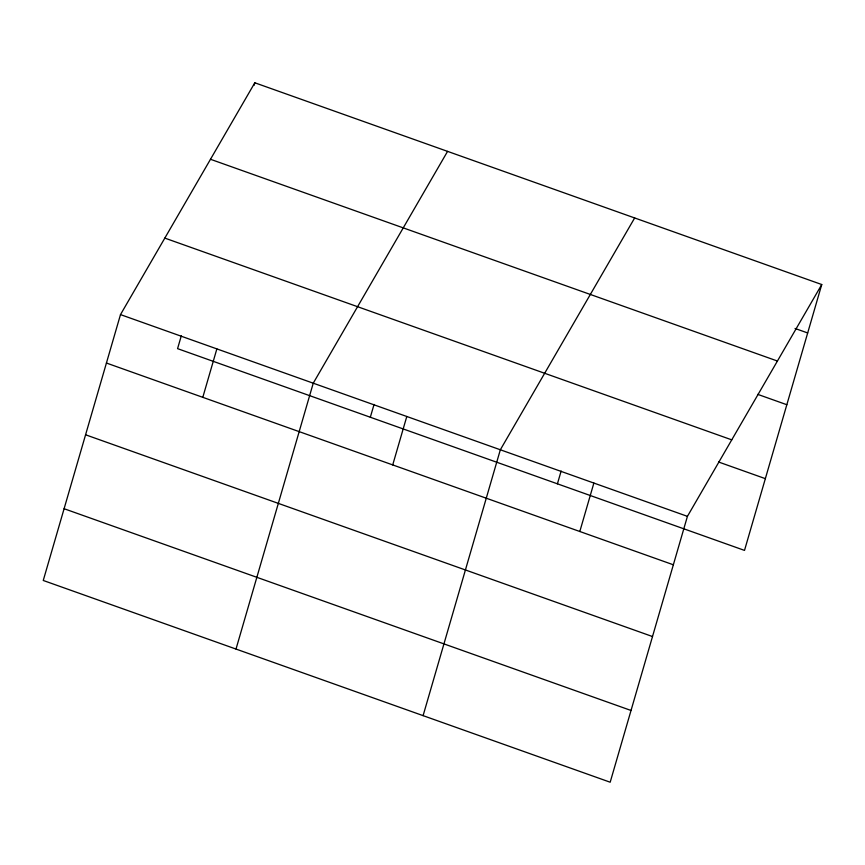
<?xml version="1.0" encoding="UTF-8"?>
<svg xmlns="http://www.w3.org/2000/svg" width="865" height="865" viewBox="0 0 865 865"><rect width="100%" height="100%" fill="white"/><g stroke="black" fill="none" stroke-linecap="round" stroke-linejoin="round"><path stroke-width="1.3" d="M120.495 314.601L43.25 580.469L610.182 782.22L687.426 516.351L821.75 284.531L254.818 82.781L120.495 314.601L687.426 516.351M181.293 335.836L177.574 348.649L744.505 550.399L821.75 284.531M254.072 85.321L254.818 82.781M202.799 397.327L216.866 348.898M236.004 649.064L313.249 383.195L447.573 151.375M370.328 417.244L374.058 404.431M392.721 464.916L406.799 416.487M423.093 715.647L500.338 449.778L634.661 217.958M557.417 483.827L561.147 471.014M579.81 531.499L593.877 483.059M795.043 328.462L807.683 332.96M210.487 159.279L777.419 361.029M757.762 394.375L786.836 404.723M164.815 238.102L731.758 439.853M718.577 462.007L765.352 478.648M106.417 363.03L673.359 564.791M85.57 434.781L652.513 636.543M64.097 508.717L631.028 710.468"/></g></svg>
